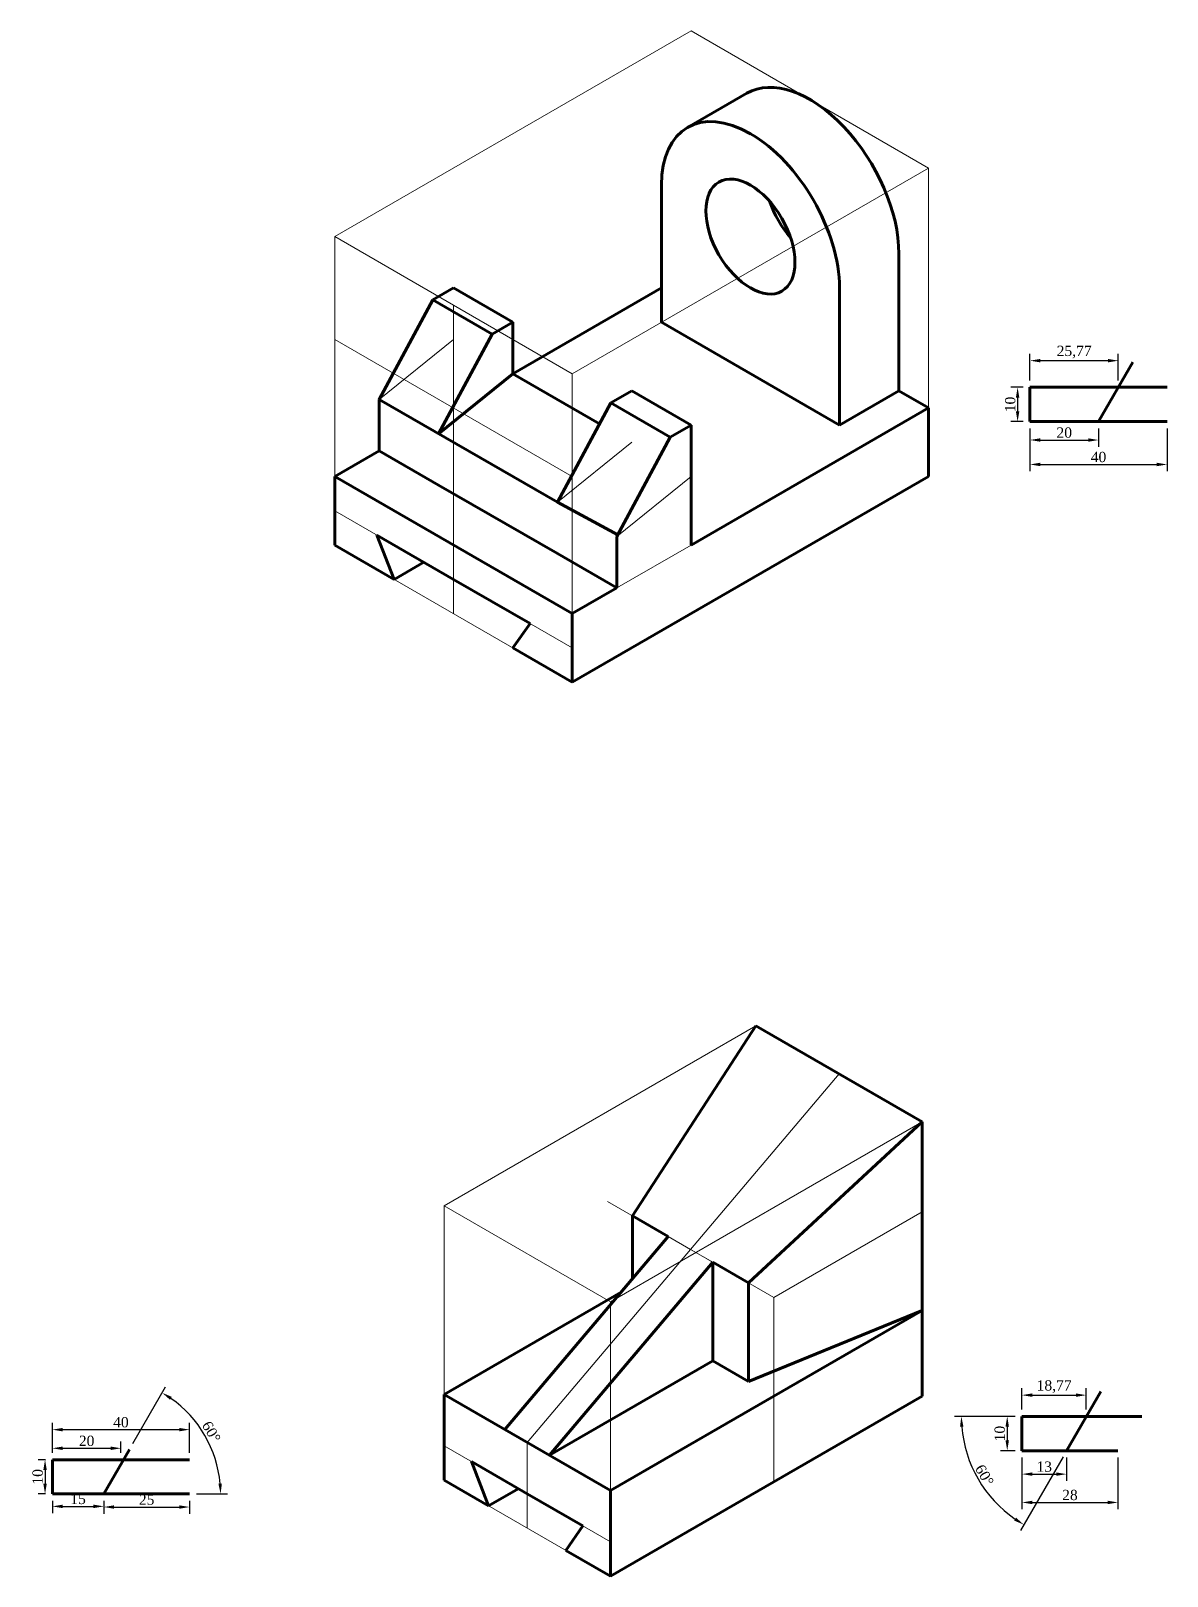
# Model space of a CAD drawing. Header units: millimetres. Extents: x 2048 to 5316, y 978 to 2109.
# Drawn here: x 4985 to 5316.4, y 1658.7 to 2109.4 of the extents above; entities that cross this region are included whole.
import ezdxf

# ---------------------------------------------------------------- set-up
doc = ezdxf.new("R2010")
doc.units = ezdxf.units.MM
for name, color, linetype, lineweight in [('Dark', 2, 'Continuous', 60), ('Light', 4, 'Continuous', 5), ('Medium', 6, 'Continuous', 20)]:
    doc.layers.add(name, color=color, linetype=linetype, lineweight=lineweight)
doc.styles.get("Standard").update_dxf_attribs({"font": 'times.ttf'})
doc.dimstyles.new('ISO-25', dxfattribs={"dimtxt": 3, "dimasz": 3, "dimexe": 2, "dimexo": 2, "dimtad": 1, "dimtoh": 1, "dimtxsty": 'Standard', "dimcen": 2.5, "dimadec": 0, "dimazin": 0, "dimtfac": 1, "dimtmove": 0, "dimatfit": 2, "dimfxl": 1, "dimarcsym": 0})

# ---------------------------------------------------------------- blocks, each defined once
blk = doc.blocks.new('*D55')
at = {"layer": 'Dark', "color": 0, "lineweight": -2, "transparency": 16777216}
for p, q in [((4991.26, 1680.61), (4991.26, 1676.99)), ((4994.26, 1678.99), (5003.26, 1678.99)), ((5006.26, 1680.61), (5006.26, 1676.99))]:
    blk.add_line(p, q, dxfattribs=at)
at = {"layer": 'Dark', "color": 0, "transparency": 16777216}
for points in [[(4994.26, 1679.49), (4994.26, 1678.49), (4991.26, 1678.99)], [(5003.26, 1679.49), (5003.26, 1678.49), (5006.26, 1678.99)]]:
    blk.add_solid(points, dxfattribs=at)
at = {"layer": 'Defpoints', "color": 0, "transparency": 16777216}
for p in [(4991.26, 1682.61), (5006.26, 1682.61), (5006.26, 1678.99)]:
    blk.add_point(p, dxfattribs=at)
at = {"layer": 'Dark', "color": 0, "transparency": 16777216, "insert": (4998.76, 1681.14), "char_height": 3, "attachment_point": 5}
blk.add_mtext('15', dxfattribs=at)
blk = doc.blocks.new('*D56')
at = {"layer": 'Dark', "color": 0, "lineweight": -2, "transparency": 16777216}
for p, q in [((5006.26, 1680.61), (5006.26, 1676.8)), ((5009.26, 1678.8), (5028.26, 1678.8)), ((5031.26, 1680.61), (5031.26, 1676.8))]:
    blk.add_line(p, q, dxfattribs=at)
at = {"layer": 'Dark', "color": 0, "transparency": 16777216}
for points in [[(5009.26, 1679.3), (5009.26, 1678.3), (5006.26, 1678.8)], [(5028.26, 1679.3), (5028.26, 1678.3), (5031.26, 1678.8)]]:
    blk.add_solid(points, dxfattribs=at)
at = {"layer": 'Defpoints', "color": 0, "transparency": 16777216}
for p in [(5006.26, 1682.61), (5031.26, 1682.61), (5031.26, 1678.8)]:
    blk.add_point(p, dxfattribs=at)
at = {"layer": 'Dark', "color": 0, "transparency": 16777216, "insert": (5018.76, 1680.95), "char_height": 3, "attachment_point": 5}
blk.add_mtext('25', dxfattribs=at)
blk = doc.blocks.new('*D57')
at = {"layer": 'Dark', "color": 0, "lineweight": -2, "transparency": 16777216}
for p, q in [((4991.26, 1694.61), (4991.26, 1703.37)), ((4994.26, 1701.37), (5028.26, 1701.37)), ((5031.26, 1694.61), (5031.26, 1703.37))]:
    blk.add_line(p, q, dxfattribs=at)
at = {"layer": 'Dark', "color": 0, "transparency": 16777216}
for points in [[(4994.26, 1701.87), (4994.26, 1700.87), (4991.26, 1701.37)], [(5028.26, 1701.87), (5028.26, 1700.87), (5031.26, 1701.37)]]:
    blk.add_solid(points, dxfattribs=at)
at = {"layer": 'Defpoints', "color": 0, "transparency": 16777216}
for p in [(5031.26, 1701.37), (4991.26, 1692.61), (5031.26, 1692.61)]:
    blk.add_point(p, dxfattribs=at)
at = {"layer": 'Dark', "color": 0, "transparency": 16777216, "insert": (5011.26, 1703.52), "char_height": 3, "attachment_point": 5}
blk.add_mtext('40', dxfattribs=at)
blk = doc.blocks.new('*D58')
at = {"layer": 'Dark', "color": 0, "lineweight": -2, "transparency": 16777216}
for p, q in [((4991.26, 1694.61), (4991.26, 1697.94)), ((4994.26, 1695.94), (5008.26, 1695.94)), ((5011.26, 1694.61), (5011.26, 1697.94))]:
    blk.add_line(p, q, dxfattribs=at)
at = {"layer": 'Dark', "color": 0, "transparency": 16777216}
for points in [[(4994.26, 1696.44), (4994.26, 1695.44), (4991.26, 1695.94)], [(5008.26, 1696.44), (5008.26, 1695.44), (5011.26, 1695.94)]]:
    blk.add_solid(points, dxfattribs=at)
at = {"layer": 'Defpoints', "color": 0, "transparency": 16777216}
for p in [(5011.26, 1695.94), (4991.26, 1692.61), (5011.26, 1692.61)]:
    blk.add_point(p, dxfattribs=at)
at = {"layer": 'Dark', "color": 0, "transparency": 16777216, "insert": (5001.26, 1698.09), "char_height": 3, "attachment_point": 5}
blk.add_mtext('20', dxfattribs=at)
blk = doc.blocks.new('*D59')
at = {"layer": 'Dark', "color": 0, "lineweight": -2, "transparency": 16777216}
for p, q in [((4989.26, 1692.61), (4987.13, 1692.61)), ((4989.13, 1689.61), (4989.13, 1685.61)), ((4989.26, 1682.61), (4987.13, 1682.61))]:
    blk.add_line(p, q, dxfattribs=at)
at = {"layer": 'Dark', "color": 0, "transparency": 16777216}
for points in [[(4988.63, 1689.61), (4989.63, 1689.61), (4989.13, 1692.61)], [(4988.63, 1685.61), (4989.63, 1685.61), (4989.13, 1682.61)]]:
    blk.add_solid(points, dxfattribs=at)
at = {"layer": 'Defpoints', "color": 0, "transparency": 16777216}
for p in [(4991.26, 1692.61), (4989.13, 1682.61), (4991.26, 1682.61)]:
    blk.add_point(p, dxfattribs=at)
at = {"layer": 'Dark', "color": 0, "transparency": 16777216, "insert": (4986.98, 1687.61), "char_height": 3, "attachment_point": 5, "rotation": 90}
blk.add_mtext('10', dxfattribs=at)
blk = doc.blocks.new('*D60')
at = {"layer": 'Dark', "color": 0, "lineweight": -2, "transparency": 16777216}
for p, q in [((5014.76, 1697.34), (5024.3, 1713.85)), ((5033.26, 1682.61), (5042.34, 1682.61))]:
    blk.add_line(p, q, dxfattribs=at)
blk.add_arc((5006.26, 1682.61), 34.07, 5.0461, 54.9539, dxfattribs=at)
at = {"layer": 'Dark', "color": 0, "transparency": 16777216}
for points in [[(5025.56, 1710.09), (5026.1, 1710.93), (5023.3, 1712.12)], [(5040.7, 1685.63), (5039.7, 1685.59), (5040.34, 1682.61)]]:
    blk.add_solid(points, dxfattribs=at)
at = {"layer": 'Defpoints', "color": 0, "transparency": 16777216}
for p in [(5013.76, 1695.6), (5038.28, 1694.27), (5006.26, 1682.61), (5006.26, 1682.61), (5031.26, 1682.61)]:
    blk.add_point(p, dxfattribs=at)
at = {"layer": 'Dark', "color": 0, "transparency": 16777216, "insert": (5037.63, 1700.73), "char_height": 3, "attachment_point": 5, "rotation": 300}
blk.add_mtext('60°', dxfattribs=at)
blk = doc.blocks.new('*D70')
at = {"layer": 'Dark', "color": 0, "lineweight": -2, "transparency": 16777216}
for p, q in [((5274.38, 2005.44), (5270.78, 2005.44)), ((5272.78, 2002.44), (5272.78, 1998.44)), ((5274.38, 1995.44), (5270.78, 1995.44))]:
    blk.add_line(p, q, dxfattribs=at)
at = {"layer": 'Dark', "color": 0, "transparency": 16777216}
for points in [[(5272.28, 2002.44), (5273.28, 2002.44), (5272.78, 2005.44)], [(5272.28, 1998.44), (5273.28, 1998.44), (5272.78, 1995.44)]]:
    blk.add_solid(points, dxfattribs=at)
at = {"layer": 'Defpoints', "color": 0, "transparency": 16777216}
for p in [(5276.38, 2005.44), (5272.78, 1995.44), (5276.38, 1995.44)]:
    blk.add_point(p, dxfattribs=at)
at = {"layer": 'Dark', "color": 0, "transparency": 16777216, "insert": (5270.63, 2000.44), "char_height": 3, "attachment_point": 5, "rotation": 90}
blk.add_mtext('10', dxfattribs=at)
blk = doc.blocks.new('*D71')
at = {"layer": 'Dark', "color": 0, "lineweight": -2, "transparency": 16777216}
for p, q in [((5276.38, 2007.44), (5276.38, 2015.22)), ((5302.15, 2007.44), (5302.15, 2015.22)), ((5279.38, 2013.22), (5299.15, 2013.22))]:
    blk.add_line(p, q, dxfattribs=at)
at = {"layer": 'Dark', "color": 0, "transparency": 16777216}
for points in [[(5279.38, 2013.72), (5279.38, 2012.72), (5276.38, 2013.22)], [(5299.15, 2013.72), (5299.15, 2012.72), (5302.15, 2013.22)]]:
    blk.add_solid(points, dxfattribs=at)
at = {"layer": 'Defpoints', "color": 0, "transparency": 16777216}
for p in [(5302.15, 2013.22), (5276.38, 2005.44), (5302.15, 2005.44)]:
    blk.add_point(p, dxfattribs=at)
at = {"layer": 'Dark', "color": 0, "transparency": 16777216, "insert": (5289.27, 2015.72), "char_height": 3, "attachment_point": 5}
blk.add_mtext('25,77', dxfattribs=at)
blk = doc.blocks.new('*D72')
at = {"layer": 'Dark', "color": 0, "lineweight": -2, "transparency": 16777216}
for p, q in [((5276.38, 1993.44), (5276.38, 1988.07)), ((5296.38, 1993.44), (5296.38, 1988.07)), ((5279.38, 1990.07), (5293.38, 1990.07))]:
    blk.add_line(p, q, dxfattribs=at)
at = {"layer": 'Dark', "color": 0, "transparency": 16777216}
for points in [[(5279.38, 1990.57), (5279.38, 1989.57), (5276.38, 1990.07)], [(5293.38, 1990.57), (5293.38, 1989.57), (5296.38, 1990.07)]]:
    blk.add_solid(points, dxfattribs=at)
at = {"layer": 'Defpoints', "color": 0, "transparency": 16777216}
for p in [(5276.38, 1995.44), (5296.38, 1995.44), (5296.38, 1990.07)]:
    blk.add_point(p, dxfattribs=at)
at = {"layer": 'Dark', "color": 0, "transparency": 16777216, "insert": (5286.38, 1992.22), "char_height": 3, "attachment_point": 5}
blk.add_mtext('20', dxfattribs=at)
blk = doc.blocks.new('*D73')
at = {"layer": 'Dark', "color": 0, "lineweight": -2, "transparency": 16777216}
for p, q in [((5276.38, 1993.44), (5276.38, 1980.94)), ((5316.38, 1993.44), (5316.38, 1980.94)), ((5279.38, 1982.94), (5313.38, 1982.94))]:
    blk.add_line(p, q, dxfattribs=at)
at = {"layer": 'Dark', "color": 0, "transparency": 16777216}
for points in [[(5279.38, 1983.44), (5279.38, 1982.44), (5276.38, 1982.94)], [(5313.38, 1983.44), (5313.38, 1982.44), (5316.38, 1982.94)]]:
    blk.add_solid(points, dxfattribs=at)
at = {"layer": 'Defpoints', "color": 0, "transparency": 16777216}
for p in [(5276.38, 1995.44), (5316.38, 1995.44), (5316.38, 1982.94)]:
    blk.add_point(p, dxfattribs=at)
at = {"layer": 'Dark', "color": 0, "transparency": 16777216, "insert": (5296.38, 1985.09), "char_height": 3, "attachment_point": 5}
blk.add_mtext('40', dxfattribs=at)
blk = doc.blocks.new('*D74')
at = {"layer": 'Dark', "color": 0, "lineweight": -2, "transparency": 16777216}
for p, q in [((5274.04, 1693.23), (5274.04, 1686.4)), ((5287.04, 1693.23), (5287.04, 1686.4)), ((5277.04, 1688.4), (5284.04, 1688.4))]:
    blk.add_line(p, q, dxfattribs=at)
at = {"layer": 'Dark', "color": 0, "transparency": 16777216}
for points in [[(5277.04, 1688.9), (5277.04, 1687.9), (5274.04, 1688.4)], [(5284.04, 1688.9), (5284.04, 1687.9), (5287.04, 1688.4)]]:
    blk.add_solid(points, dxfattribs=at)
at = {"layer": 'Defpoints', "color": 0, "transparency": 16777216}
for p in [(5274.04, 1695.23), (5287.04, 1695.23), (5287.04, 1688.4)]:
    blk.add_point(p, dxfattribs=at)
at = {"layer": 'Dark', "color": 0, "transparency": 16777216, "insert": (5280.54, 1690.55), "char_height": 3, "attachment_point": 5}
blk.add_mtext('13', dxfattribs=at)
blk = doc.blocks.new('*D75')
at = {"layer": 'Dark', "color": 0, "lineweight": -2, "transparency": 16777216}
for p, q in [((5274.04, 1693.23), (5274.04, 1678.14)), ((5302.04, 1693.23), (5302.04, 1678.14)), ((5277.04, 1680.14), (5299.04, 1680.14))]:
    blk.add_line(p, q, dxfattribs=at)
at = {"layer": 'Dark', "color": 0, "transparency": 16777216}
for points in [[(5277.04, 1680.64), (5277.04, 1679.64), (5274.04, 1680.14)], [(5299.04, 1680.64), (5299.04, 1679.64), (5302.04, 1680.14)]]:
    blk.add_solid(points, dxfattribs=at)
at = {"layer": 'Defpoints', "color": 0, "transparency": 16777216}
for p in [(5274.04, 1695.23), (5302.04, 1695.23), (5302.04, 1680.14)]:
    blk.add_point(p, dxfattribs=at)
at = {"layer": 'Dark', "color": 0, "transparency": 16777216, "insert": (5288.04, 1682.29), "char_height": 3, "attachment_point": 5}
blk.add_mtext('28', dxfattribs=at)
blk = doc.blocks.new('*D76')
at = {"layer": 'Dark', "color": 0, "lineweight": -2, "transparency": 16777216}
for p, q in [((5274.04, 1707.23), (5274.04, 1713.44)), ((5292.82, 1707.23), (5292.82, 1713.44)), ((5277.04, 1711.44), (5289.82, 1711.44))]:
    blk.add_line(p, q, dxfattribs=at)
at = {"layer": 'Dark', "color": 0, "transparency": 16777216}
for points in [[(5277.04, 1711.94), (5277.04, 1710.94), (5274.04, 1711.44)], [(5289.82, 1711.94), (5289.82, 1710.94), (5292.82, 1711.44)]]:
    blk.add_solid(points, dxfattribs=at)
at = {"layer": 'Defpoints', "color": 0, "transparency": 16777216}
for p in [(5292.82, 1711.44), (5274.04, 1705.23), (5292.82, 1705.23)]:
    blk.add_point(p, dxfattribs=at)
at = {"layer": 'Dark', "color": 0, "transparency": 16777216, "insert": (5283.43, 1713.93), "char_height": 3, "attachment_point": 5}
blk.add_mtext('18,77', dxfattribs=at)
blk = doc.blocks.new('*D77')
at = {"layer": 'Dark', "color": 0, "lineweight": -2, "transparency": 16777216}
for p, q in [((5272.04, 1705.23), (5267.75, 1705.23)), ((5269.75, 1702.23), (5269.75, 1698.23)), ((5272.04, 1695.23), (5267.75, 1695.23))]:
    blk.add_line(p, q, dxfattribs=at)
at = {"layer": 'Dark', "color": 0, "transparency": 16777216}
for points in [[(5269.25, 1702.23), (5270.25, 1702.23), (5269.75, 1705.23)], [(5269.25, 1698.23), (5270.25, 1698.23), (5269.75, 1695.23)]]:
    blk.add_solid(points, dxfattribs=at)
at = {"layer": 'Defpoints', "color": 0, "transparency": 16777216}
for p in [(5274.04, 1705.23), (5269.75, 1695.23), (5274.04, 1695.23)]:
    blk.add_point(p, dxfattribs=at)
at = {"layer": 'Dark', "color": 0, "transparency": 16777216, "insert": (5267.59, 1700.23), "char_height": 3, "attachment_point": 5, "rotation": 90}
blk.add_mtext('10', dxfattribs=at)
blk = doc.blocks.new('*D78')
at = {"layer": 'Dark', "color": 0, "lineweight": -2, "transparency": 16777216}
for p, q in [((5272.04, 1705.23), (5254.37, 1705.23)), ((5286.04, 1693.49), (5273.59, 1671.93))]:
    blk.add_line(p, q, dxfattribs=at)
blk.add_arc((5292.82, 1705.23), 36.45, 184.7169, 235.2831, dxfattribs=at)
at = {"layer": 'Dark', "color": 0, "transparency": 16777216}
for points in [[(5255.99, 1702.21), (5256.99, 1702.25), (5256.37, 1705.23)], [(5272.32, 1675.69), (5271.79, 1674.84), (5274.59, 1673.66)]]:
    blk.add_solid(points, dxfattribs=at)
at = {"layer": 'Defpoints', "color": 0, "transparency": 16777216}
for p in [(5297.04, 1712.55), (5274.04, 1705.23), (5309.04, 1705.23), (5287.04, 1695.23), (5258.56, 1692.76)]:
    blk.add_point(p, dxfattribs=at)
at = {"layer": 'Dark', "color": 0, "transparency": 16777216, "insert": (5263.11, 1688.08), "char_height": 3, "attachment_point": 5, "rotation": 300}
blk.add_mtext('60°', dxfattribs=at)

msp = doc.modelspace()

# ---------------------------------------------------------------- linework, layer by layer
at = {"layer": 'Dark'}
for p, q in [((5176.492, 2081.238), (5193.813, 2091.238)), ((5168.882, 2064.418), (5168.882, 2024.418)), ((5238.164, 2044.418), (5238.164, 2004.418)), ((5108.261, 2034.418), (5102.198, 2030.918)), ((5108.261, 2034.418), (5125.581, 2024.418)), ((5125.581, 2009.418), (5168.882, 2034.418)), ((5220.844, 2034.418), (5220.844, 1994.418)), ((5102.198, 2030.918), (5086.61, 2001.918)), ((5102.198, 2030.918), (5119.519, 2020.918)), ((5125.581, 2024.418), (5119.519, 2020.918)), ((5125.581, 2009.418), (5125.581, 2024.418)), ((5220.844, 1994.418), (5168.882, 2024.418)), ((5119.519, 2020.918), (5103.931, 1991.918)), ((5296.379, 1995.443), (5306.379, 2012.764)), ((5103.931, 1991.918), (5125.581, 2009.418)), ((5125.581, 2009.418), (5150.878, 1994.813)), ((5086.61, 1986.918), (5086.61, 2001.918)), ((5086.61, 2001.918), (5138.572, 1971.918)), ((5160.222, 2004.418), (5154.16, 2000.918)), ((5160.222, 2004.418), (5177.543, 1994.418)), ((5238.164, 2004.418), (5220.844, 1994.418)), ((5246.825, 1999.418), (5238.164, 2004.418)), ((5276.379, 2005.443), (5276.379, 1995.443)), ((5276.379, 2005.443), (5316.379, 2005.443)), ((5154.16, 2000.918), (5138.572, 1971.918)), ((5154.16, 2000.918), (5171.48, 1990.918)), ((5177.543, 1959.418), (5246.825, 1999.418)), ((5246.825, 1999.418), (5246.825, 1979.418)), ((5177.543, 1994.418), (5171.48, 1990.918)), ((5177.543, 1959.418), (5177.543, 1994.418)), ((5276.379, 1995.443), (5296.379, 1995.443)), ((5296.379, 1995.443), (5316.379, 1995.443)), ((5171.48, 1990.918), (5155.892, 1961.918)), ((5073.62, 1979.418), (5086.61, 1986.918)), ((5086.61, 1986.918), (5103.931, 1976.918)), ((5073.62, 1959.418), (5073.62, 1979.418)), ((5073.62, 1979.418), (5142.902, 1939.418)), ((5246.825, 1979.418), (5142.902, 1919.418)), ((5103.931, 1976.918), (5138.572, 1956.918)), ((5138.572, 1971.918), (5156.18, 1962.453)), ((5108.261, 1949.418), (5085.943, 1962.303)), ((5085.943, 1962.303), (5090.94, 1949.418)), ((5155.892, 1946.918), (5155.892, 1961.918)), ((5073.62, 1959.418), (5090.94, 1949.418)), ((5138.572, 1956.918), (5155.892, 1946.918)), ((5090.94, 1949.418), (5099.6, 1954.418)), ((5108.261, 1949.418), (5130.578, 1936.533)), ((5142.902, 1939.418), (5155.892, 1946.918)), ((5142.902, 1919.418), (5142.902, 1939.418)), ((5125.581, 1929.418), (5130.578, 1936.533)), ((5142.902, 1919.418), (5125.581, 1929.418)), ((5160.507, 1763.71), (5196.447, 1819.15)), ((5244.944, 1791.15), (5196.447, 1819.15)), ((5194.282, 1744.21), (5244.944, 1791.15)), ((5244.944, 1736.15), (5244.944, 1791.15)), ((5170.899, 1757.71), (5160.507, 1763.71)), ((5160.507, 1763.71), (5160.507, 1745.424)), ((5170.899, 1757.71), (5123.267, 1701.4)), ((5183.889, 1750.21), (5136.258, 1693.9)), ((5183.889, 1750.21), (5194.282, 1744.21)), ((5183.889, 1750.21), (5183.889, 1721.4)), ((5105.514, 1711.65), (5157.161, 1741.469)), ((5194.282, 1715.4), (5194.282, 1744.21)), ((5154.011, 1683.65), (5244.944, 1736.15)), ((5244.944, 1736.15), (5194.282, 1715.4)), ((5244.944, 1711.15), (5244.944, 1736.15)), ((5136.258, 1693.9), (5183.889, 1721.4)), ((5183.889, 1721.4), (5194.282, 1715.4)), ((5105.514, 1686.65), (5105.514, 1711.65)), ((5154.011, 1683.65), (5105.514, 1711.65)), ((5244.944, 1711.15), (5201.643, 1686.15)), ((5287.043, 1695.226), (5297.043, 1712.546)), ((5274.043, 1695.226), (5274.043, 1705.226)), ((5274.043, 1705.226), (5309.043, 1705.226)), ((5006.262, 1682.613), (5013.762, 1695.603)), ((5274.043, 1695.226), (5287.043, 1695.226)), ((5287.043, 1695.226), (5302.043, 1695.226)), ((4991.262, 1682.613), (4991.262, 1692.613)), ((4991.262, 1692.613), (5031.262, 1692.613)), ((5129.763, 1682.65), (5113.507, 1692.035)), ((5118.504, 1679.15), (5113.507, 1692.035)), ((5105.514, 1686.65), (5118.504, 1679.15)), ((5201.643, 1686.15), (5154.011, 1658.65)), ((4991.262, 1682.613), (5006.262, 1682.613)), ((5006.262, 1682.613), (5031.262, 1682.613)), ((5118.504, 1679.15), (5127.165, 1684.15)), ((5129.763, 1682.65), (5146.018, 1673.265)), ((5154.011, 1658.65), (5154.011, 1683.65)), ((5141.021, 1666.15), (5146.018, 1673.265)), ((5154.011, 1658.65), (5141.021, 1666.15))]:
    msp.add_line(p, q, dxfattribs=at)
for centre, major_axis, start_param, end_param in [((5212.184, 2059.418), (18.371, -31.82), 7.0685835, 9.424778), ((5194.863, 2049.418), (18.371, -31.82), 7.0685835, 10.2101761), ((5212.184, 2059.418), (9.186, -15.91), 4.3725521, 5.0522259)]:
    msp.add_ellipse(centre, major_axis=major_axis, ratio=0.5773503, start_param=start_param, end_param=end_param, dxfattribs=at)
msp.add_ellipse((5194.863, 2049.418), major_axis=(9.186, -15.91), ratio=0.5773503, dxfattribs=at)
at = {"layer": 'Light'}
for p, q in [((5073.62, 2049.418), (5177.543, 2109.418)), ((5177.543, 2109.418), (5246.825, 2069.418)), ((5246.825, 2069.418), (5142.902, 2009.418)), ((5246.825, 1979.418), (5246.825, 2069.418)), ((5073.62, 1959.418), (5073.62, 2049.418)), ((5073.62, 2049.418), (5142.902, 2009.418)), ((5142.902, 2009.418), (5142.902, 1919.418)), ((5142.902, 1919.418), (5246.825, 1979.418)), ((5142.902, 1919.418), (5073.62, 1959.418)), ((5105.514, 1766.65), (5196.447, 1819.15)), ((5196.447, 1819.15), (5244.944, 1791.15)), ((5244.944, 1791.15), (5154.011, 1738.65)), ((5244.944, 1711.15), (5244.944, 1791.15)), ((5105.514, 1686.65), (5105.514, 1766.65)), ((5105.514, 1766.65), (5154.011, 1738.65)), ((5154.011, 1738.65), (5154.011, 1658.65)), ((5154.011, 1658.65), (5244.944, 1711.15)), ((5154.011, 1658.65), (5105.514, 1686.65))]:
    msp.add_line(p, q, dxfattribs=at)
at = {"layer": 'Medium'}
for p, q in [((5108.261, 2029.418), (5108.261, 1939.418)), ((5142.902, 1979.418), (5073.62, 2019.418)), ((5108.261, 2019.418), (5086.61, 2001.918)), ((5125.581, 2009.418), (5103.931, 1991.918)), ((5142.902, 2009.418), (5142.902, 1979.418)), ((5177.543, 1994.418), (5177.543, 1979.418)), ((5160.222, 1989.418), (5138.572, 1971.918)), ((5177.543, 1979.418), (5155.892, 1961.918)), ((5142.902, 1929.418), (5073.62, 1969.418)), ((5155.892, 1946.918), (5177.543, 1959.418)), ((5142.902, 1939.418), (5155.892, 1946.918)), ((5142.902, 1919.418), (5142.902, 1929.418)), ((5220.695, 1805.15), (5129.763, 1697.65)), ((5201.643, 1739.96), (5153.145, 1767.96)), ((5201.643, 1739.96), (5244.944, 1764.96)), ((5177.394, 1753.96), (5170.899, 1757.71)), ((5177.394, 1753.96), (5183.889, 1750.21)), ((5201.643, 1686.15), (5201.643, 1739.96)), ((5129.763, 1697.65), (5123.267, 1701.4)), ((5154.011, 1668.65), (5105.514, 1696.65)), ((5129.763, 1697.65), (5136.258, 1693.9)), ((5129.763, 1697.65), (5129.763, 1672.65)), ((5154.011, 1658.65), (5154.011, 1668.65))]:
    msp.add_line(p, q, dxfattribs=at)

# ---------------------------------------------------------------- dimensions: what is measured, and where the dimension line sits
at = {"layer": 'Dark'}
for base, p1, p2, picture, middle in [((5302.152, 2013.224), (5276.379, 2005.443), (5302.152, 2005.443), '*D71', (5289.265, 2015.718)), ((5296.379, 1990.066), (5276.379, 1995.443), (5296.379, 1995.443), '*D72', (5286.379, 1992.217)), ((5316.379, 1982.94), (5276.379, 1995.443), (5316.379, 1995.443), '*D73', (5296.379, 1985.091)), ((5292.816, 1711.439), (5274.043, 1705.226), (5292.816, 1705.226), '*D76', (5283.43, 1713.933)), ((5011.262, 1695.936), (4991.262, 1692.613), (5011.262, 1692.613), '*D58', (5001.262, 1698.087)), ((5287.043, 1688.402), (5274.043, 1695.226), (5287.043, 1695.226), '*D74', (5280.543, 1690.553)), ((5302.043, 1680.136), (5274.043, 1695.226), (5302.043, 1695.226), '*D75', (5288.043, 1682.287)), ((5006.262, 1678.989), (4991.262, 1682.613), (5006.262, 1682.613), '*D55', (4998.762, 1681.14)), ((5031.262, 1678.801), (5006.262, 1682.613), (5031.262, 1682.613), '*D56', (5018.762, 1680.952))]:
    dim = msp.add_linear_dim(base=base, p1=p1, p2=p2, dimstyle='ISO-25', dxfattribs=at)
    dim.commit()
    dim.dimension.update_dxf_attribs({"geometry": picture, "text_midpoint": middle})
for base, p1, p2, picture, middle in [((5272.781, 1995.443), (5276.379, 2005.443), (5276.379, 1995.443), '*D70', (5270.63, 2000.443)), ((5269.746, 1695.226), (5274.043, 1705.226), (5274.043, 1695.226), '*D77', (5267.595, 1700.226)), ((4989.129, 1682.613), (4991.262, 1692.613), (4991.262, 1682.613), '*D59', (4986.978, 1687.613))]:
    dim = msp.add_linear_dim(base=base, p1=p1, p2=p2, angle=90, dimstyle='ISO-25', dxfattribs=at)
    dim.commit()
    dim.dimension.update_dxf_attribs({"geometry": picture, "text_midpoint": middle})
for base, line1, line2, picture, middle in [((5038.281, 1694.267), ((5006.262, 1682.613), (5031.262, 1682.613)), ((5006.262, 1682.613), (5013.762, 1695.603)), '*D60', (5037.634, 1700.726)), ((5258.564, 1692.759), ((5287.043, 1695.226), (5297.043, 1712.546)), ((5274.043, 1705.226), (5309.043, 1705.226)), '*D78', (5263.112, 1688.076))]:
    dim = msp.add_angular_dim_2l(base=base, line1=line1, line2=line2, dimstyle='ISO-25', dxfattribs=at)
    dim.commit()
    dim.dimension.update_dxf_attribs({"geometry": picture, "text_midpoint": middle})
dim = msp.add_linear_dim(base=(5031.262, 1701.372), p1=(4991.262, 1692.613), p2=(5031.262, 1692.613), dimstyle='ISO-25', dxfattribs=at)
dim.commit()
dim.dimension.update_dxf_attribs({"geometry": '*D57', "text_midpoint": (5011.262, 1701.372), "dimtype": 160})

doc.saveas('drawing.dxf')
